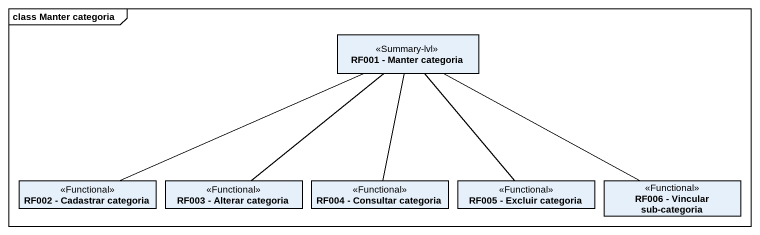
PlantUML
@startuml
mainframe class Manter categoria
hide circle
hide empty members
class "RF001 - Manter categoria" as RF001_Manter_categoria <<Summary-lvl>>
class "RF002 - Cadastrar categoria" as RF002_Cadastrar_categoria <<Functional>>
class "RF003 - Alterar categoria" as RF003_Alterar_categoria <<Functional>>
class "RF004 - Consultar categoria" as RF004_Consultar_categoria <<Functional>>
class "RF005 - Excluir categoria" as RF005_Excluir_categoria <<Functional>>
class "RF006 - Vincular sub-categoria" as RF006_Vincular_sub_categoria <<Functional>>
RF001_Manter_categoria -left- RF002_Cadastrar_categoria
RF001_Manter_categoria -- RF003_Alterar_categoria
RF001_Manter_categoria -- RF004_Consultar_categoria
RF001_Manter_categoria -- RF005_Excluir_categoria
RF001_Manter_categoria -right- RF006_Vincular_sub_categoria
@enduml
